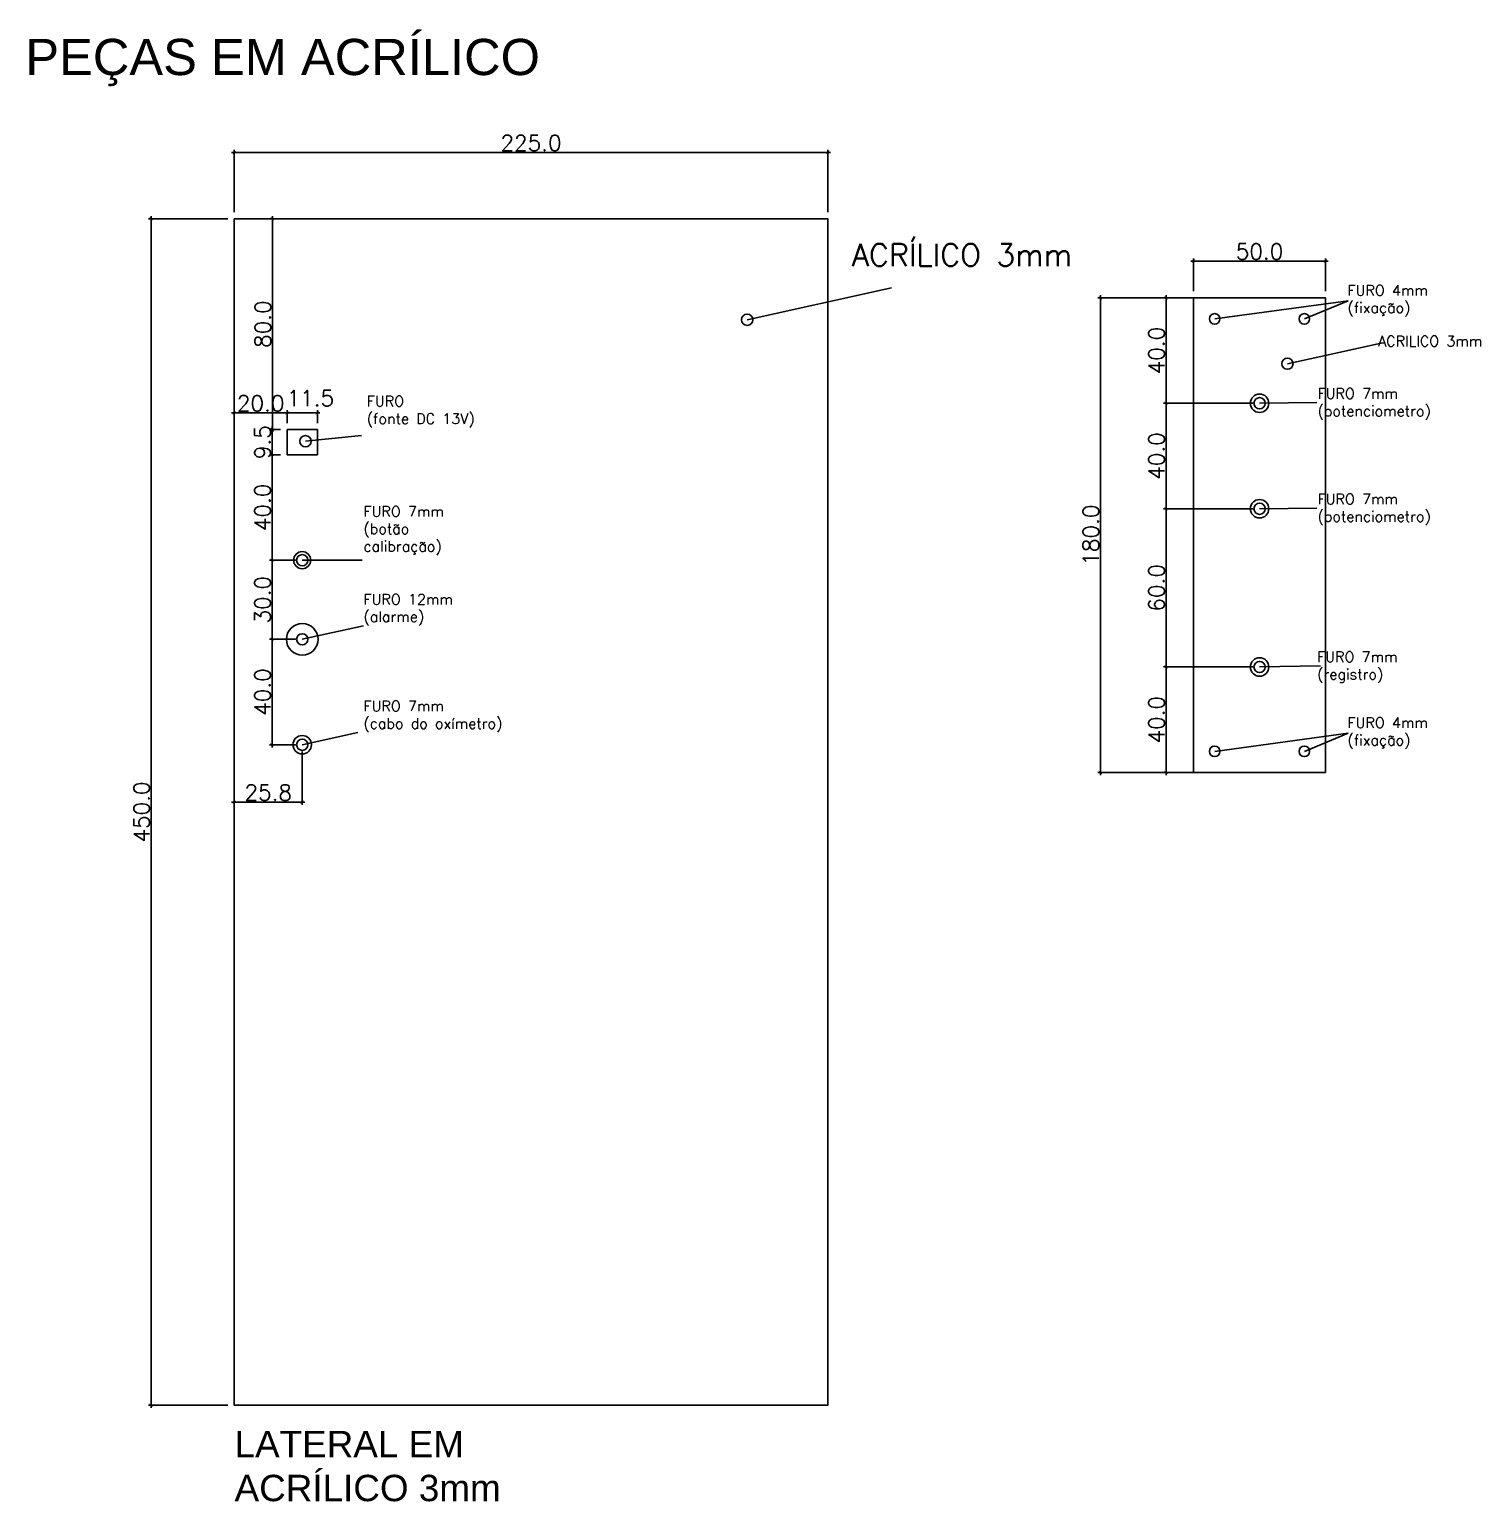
# Model space of a CAD drawing. Header units: millimetres. Extents: x 375 to 6718, y -847 to 3071.
# Drawn here: x 3575 to 4125, y -847 to -289 of the extents above; entities that cross this region are included whole.
import ezdxf

# ---------------------------------------------------------------- set-up
doc = ezdxf.new("R2010")
doc.units = ezdxf.units.MM
doc.header["$LTSCALE"] = 10
for name, color, linetype in [('01', 1, 'Continuous'), ('1000-dim1', 1, 'Continuous'), ('2', 2, 'Continuous'), ('Carimbo', 2, 'Continuous')]:
    doc.layers.add(name, color=color, linetype=linetype)
doc.layers.add('B-TEXTO02', color=2, linetype='Continuous', lineweight=20)
doc.styles.add('r80', font='romans.shx')
doc.styles.add('SR80-001', font='romans.shx', dxfattribs={"height": 0.2})
doc.styles.add('T7', font='arial.ttf')
doc.dimstyles.new('cadnorma_dim1', dxfattribs={"dimscale": 0, "dimtxt": 6, "dimasz": 1.2, "dimexe": 1, "dimexo": 2.5, "dimgap": 0.6, "dimtad": 1, "dimdec": 1, "dimzin": 4, "dimdsep": 46, "dimtxsty": 'r80', "dimblk": 'ARCHTICK', "dimcen": -1, "dimdle": 1, "dimclrd": 1, "dimclre": 1, "dimclrt": 2, "dimaunit": 1, "dimazin": 0, "dimtfac": 1, "dimtdec": 1, "dimtix": 1, "dimtmove": 2, "dimatfit": 0, "dimfxl": 0, "dimtolj": 1, "dimtzin": 0, "dimarcsym": 0})

# ---------------------------------------------------------------- blocks, each defined once
blk = doc.blocks.new('_ArchTick')
at = {"color": 0, "linetype": 'ByBlock', "const_width": 0.15}
blk.add_lwpolyline([(-0.5, -0.5), (0.5, 0.5)], dxfattribs=at)
blk = doc.blocks.new('*D106')
at = {"layer": '1000-dim1', "color": 1, "lineweight": -2}
for p, q in [((3652.26, -358.41), (3652.26, -334.81)), ((3877.26, -358.41), (3877.26, -334.81)), ((3651.26, -335.81), (3878.26, -335.81))]:
    blk.add_line(p, q, dxfattribs=at)
at = {"layer": 'Defpoints', "color": 0}
for p in [(3877.26, -335.81), (3652.26, -360.91), (3877.26, -360.91)]:
    blk.add_point(p, dxfattribs=at)
at = {"layer": '1000-dim1', "color": 1, "lineweight": -2, "xscale": 1.2, "yscale": 1.2, "zscale": 1.2, "rotation": 180}
blk.add_blockref('_ArchTick', (3652.26, -335.81), dxfattribs=at)
at = {"layer": '1000-dim1', "color": 1, "lineweight": -2, "xscale": 1.2, "yscale": 1.2, "zscale": 1.2}
blk.add_blockref('_ArchTick', (3877.26, -335.81), dxfattribs=at)
at = {"layer": '1000-dim1', "color": 2, "insert": (3764.76, -332.21), "char_height": 6, "attachment_point": 5, "style": 'r80'}
blk.add_mtext('\\A1;225.0', dxfattribs=at)
blk = doc.blocks.new('*D107')
at = {"layer": '1000-dim1', "color": 1, "lineweight": -2}
for p, q in [((3649.76, -360.91), (3619.74, -360.91)), ((3620.74, -359.91), (3620.74, -811.91)), ((3649.76, -810.91), (3619.74, -810.91))]:
    blk.add_line(p, q, dxfattribs=at)
at = {"layer": 'Defpoints', "color": 0}
for p in [(3652.26, -360.91), (3620.74, -810.91), (3652.26, -810.91)]:
    blk.add_point(p, dxfattribs=at)
at = {"layer": '1000-dim1', "color": 1, "lineweight": -2, "xscale": 1.2, "yscale": 1.2, "zscale": 1.2}
for p, rotation in [((3620.74, -360.91), 90), ((3620.74, -810.91), 270)]:
    blk.add_blockref('_ArchTick', p, dxfattribs=dict(at, rotation=rotation))
at = {"layer": '1000-dim1', "color": 2, "insert": (3617.14, -585.91), "char_height": 6, "attachment_point": 5, "rotation": 90, "style": 'r80'}
blk.add_mtext('\\A1;450.0', dxfattribs=at)
blk = doc.blocks.new('*D108')
at = {"layer": '1000-dim1', "color": 1, "lineweight": -2}
for p, q in [((3669.76, -440.91), (3665.59, -440.91)), ((3666.59, -440.91), (3666.59, -439.71)), ((3666.59, -440.91), (3666.59, -450.41)), ((3669.76, -450.41), (3665.59, -450.41)), ((3666.59, -450.41), (3666.59, -451.61))]:
    blk.add_line(p, q, dxfattribs=at)
at = {"layer": 'Defpoints', "color": 0}
for p in [(3672.26, -440.91), (3666.59, -450.41), (3672.26, -450.41)]:
    blk.add_point(p, dxfattribs=at)
at = {"layer": '1000-dim1', "color": 1, "lineweight": -2, "xscale": 1.2, "yscale": 1.2, "zscale": 1.2}
for p, rotation in [((3666.59, -440.91), 270), ((3666.59, -450.41), 90)]:
    blk.add_blockref('_ArchTick', p, dxfattribs=dict(at, rotation=rotation))
at = {"layer": '1000-dim1', "color": 2, "insert": (3662.99, -445.66), "char_height": 6, "attachment_point": 5, "rotation": 90, "style": 'r80'}
blk.add_mtext('\\A1;9.5', dxfattribs=at)
blk = doc.blocks.new('*D109')
at = {"layer": '1000-dim1', "color": 1, "lineweight": -2}
for p, q in [((3671.26, -434.56), (3684.76, -434.56)), ((3672.26, -438.41), (3672.26, -433.56)), ((3683.76, -438.41), (3683.76, -433.56))]:
    blk.add_line(p, q, dxfattribs=at)
at = {"layer": 'Defpoints', "color": 0}
for p in [(3683.76, -434.56), (3672.26, -440.91), (3683.76, -440.91)]:
    blk.add_point(p, dxfattribs=at)
at = {"layer": '1000-dim1', "color": 1, "lineweight": -2, "xscale": 1.2, "yscale": 1.2, "zscale": 1.2, "rotation": 180}
blk.add_blockref('_ArchTick', (3672.26, -434.56), dxfattribs=at)
at = {"layer": '1000-dim1', "color": 1, "lineweight": -2, "xscale": 1.2, "yscale": 1.2, "zscale": 1.2}
blk.add_blockref('_ArchTick', (3683.76, -434.56), dxfattribs=at)
at = {"layer": '1000-dim1', "color": 2, "insert": (3681.1, -428.95), "char_height": 6, "attachment_point": 5, "style": 'r80'}
blk.add_mtext('\\A1;11.5', dxfattribs=at)
blk = doc.blocks.new('*D110')
at = {"layer": '1000-dim1', "color": 1, "lineweight": -2}
for p, q in [((3652.26, -562.91), (3652.26, -583.16)), ((3678.01, -562.91), (3678.01, -583.16)), ((3679.01, -582.16), (3651.26, -582.16))]:
    blk.add_line(p, q, dxfattribs=at)
at = {"layer": 'Defpoints', "color": 0}
for p in [(3652.26, -560.41), (3678.01, -560.41), (3652.26, -582.16)]:
    blk.add_point(p, dxfattribs=at)
at = {"layer": '1000-dim1', "color": 1, "lineweight": -2, "xscale": 1.2, "yscale": 1.2, "zscale": 1.2, "rotation": 180}
blk.add_blockref('_ArchTick', (3652.26, -582.16), dxfattribs=at)
at = {"layer": '1000-dim1', "color": 1, "lineweight": -2, "xscale": 1.2, "yscale": 1.2, "zscale": 1.2}
blk.add_blockref('_ArchTick', (3678.01, -582.16), dxfattribs=at)
at = {"layer": '1000-dim1', "color": 2, "insert": (3665.14, -578.56), "char_height": 6, "attachment_point": 5, "style": 'r80'}
blk.add_mtext('\\A1;25.8', dxfattribs=at)
blk = doc.blocks.new('*D111')
at = {"layer": '1000-dim1', "color": 1, "lineweight": -2}
for p, q in [((3675.51, -520.41), (3665.59, -520.41)), ((3666.59, -561.41), (3666.59, -519.41)), ((3675.51, -560.41), (3665.59, -560.41))]:
    blk.add_line(p, q, dxfattribs=at)
at = {"layer": 'Defpoints', "color": 0}
for p in [(3666.59, -520.41), (3678.01, -520.41), (3678.01, -560.41)]:
    blk.add_point(p, dxfattribs=at)
at = {"layer": '1000-dim1', "color": 1, "lineweight": -2, "xscale": 1.2, "yscale": 1.2, "zscale": 1.2}
for p, rotation in [((3666.59, -520.41), 90), ((3666.59, -560.41), 270)]:
    blk.add_blockref('_ArchTick', p, dxfattribs=dict(at, rotation=rotation))
at = {"layer": '1000-dim1', "color": 2, "insert": (3662.99, -540.41), "char_height": 6, "attachment_point": 5, "rotation": 90, "style": 'r80'}
blk.add_mtext('\\A1;40.0', dxfattribs=at)
blk = doc.blocks.new('*D112')
at = {"layer": '1000-dim1', "color": 1, "lineweight": -2}
for p, q in [((3675.51, -490.41), (3665.59, -490.41)), ((3666.59, -521.41), (3666.59, -489.41)), ((3675.51, -520.41), (3665.59, -520.41))]:
    blk.add_line(p, q, dxfattribs=at)
at = {"layer": 'Defpoints', "color": 0}
for p in [(3666.59, -490.41), (3678.01, -490.41), (3678.01, -520.41)]:
    blk.add_point(p, dxfattribs=at)
at = {"layer": '1000-dim1', "color": 1, "lineweight": -2, "xscale": 1.2, "yscale": 1.2, "zscale": 1.2}
for p, rotation in [((3666.59, -490.41), 90), ((3666.59, -520.41), 270)]:
    blk.add_blockref('_ArchTick', p, dxfattribs=dict(at, rotation=rotation))
at = {"layer": '1000-dim1', "color": 2, "insert": (3662.99, -505.41), "char_height": 6, "attachment_point": 5, "rotation": 90, "style": 'r80'}
blk.add_mtext('\\A1;30.0', dxfattribs=at)
blk = doc.blocks.new('*D113')
at = {"layer": '1000-dim1', "color": 1, "lineweight": -2}
for p, q in [((3669.76, -450.41), (3665.59, -450.41)), ((3666.59, -491.41), (3666.59, -449.41)), ((3675.51, -490.41), (3665.59, -490.41))]:
    blk.add_line(p, q, dxfattribs=at)
at = {"layer": 'Defpoints', "color": 0}
for p in [(3666.59, -450.41), (3672.26, -450.41), (3678.01, -490.41)]:
    blk.add_point(p, dxfattribs=at)
at = {"layer": '1000-dim1', "color": 1, "lineweight": -2, "xscale": 1.2, "yscale": 1.2, "zscale": 1.2}
for p, rotation in [((3666.59, -450.41), 90), ((3666.59, -490.41), 270)]:
    blk.add_blockref('_ArchTick', p, dxfattribs=dict(at, rotation=rotation))
at = {"layer": '1000-dim1', "color": 2, "insert": (3662.99, -470.41), "char_height": 6, "attachment_point": 5, "rotation": 90, "style": 'r80'}
blk.add_mtext('\\A1;40.0', dxfattribs=at)
blk = doc.blocks.new('*D114')
at = {"layer": '1000-dim1', "color": 1, "lineweight": -2}
for p, q in [((3673.26, -434.56), (3651.26, -434.56)), ((3652.26, -438.41), (3652.26, -433.56)), ((3672.26, -438.41), (3672.26, -433.56))]:
    blk.add_line(p, q, dxfattribs=at)
at = {"layer": 'Defpoints', "color": 0}
for p in [(3652.26, -434.56), (3652.26, -440.91), (3672.26, -440.91)]:
    blk.add_point(p, dxfattribs=at)
at = {"layer": '1000-dim1', "color": 1, "lineweight": -2, "xscale": 1.2, "yscale": 1.2, "zscale": 1.2, "rotation": 180}
blk.add_blockref('_ArchTick', (3652.26, -434.56), dxfattribs=at)
at = {"layer": '1000-dim1', "color": 1, "lineweight": -2, "xscale": 1.2, "yscale": 1.2, "zscale": 1.2}
blk.add_blockref('_ArchTick', (3672.26, -434.56), dxfattribs=at)
at = {"layer": '1000-dim1', "color": 2, "insert": (3662.26, -430.96), "char_height": 6, "attachment_point": 5, "style": 'r80'}
blk.add_mtext('\\A1;20.0', dxfattribs=at)
blk = doc.blocks.new('*D115')
at = {"layer": '1000-dim1', "color": 1, "lineweight": -2}
for p, q in [((3669.76, -360.91), (3665.7, -360.91)), ((3666.7, -441.91), (3666.7, -359.91)), ((3669.76, -440.91), (3665.7, -440.91))]:
    blk.add_line(p, q, dxfattribs=at)
at = {"layer": 'Defpoints', "color": 0}
for p in [(3666.7, -360.91), (3672.26, -360.91), (3672.26, -440.91)]:
    blk.add_point(p, dxfattribs=at)
at = {"layer": '1000-dim1', "color": 1, "lineweight": -2, "xscale": 1.2, "yscale": 1.2, "zscale": 1.2}
for p, rotation in [((3666.7, -360.91), 90), ((3666.7, -440.91), 270)]:
    blk.add_blockref('_ArchTick', p, dxfattribs=dict(at, rotation=rotation))
at = {"layer": '1000-dim1', "color": 2, "insert": (3663.1, -400.91), "char_height": 6, "attachment_point": 5, "rotation": 90, "style": 'r80'}
blk.add_mtext('\\A1;80.0', dxfattribs=at)
blk = doc.blocks.new('*D157')
at = {"layer": '1000-dim1', "color": 1, "lineweight": -2}
for p, q in [((4014.95, -376.96), (4066.95, -376.96)), ((4015.95, -388.41), (4015.95, -375.96)), ((4065.95, -388.41), (4065.95, -375.96))]:
    blk.add_line(p, q, dxfattribs=at)
at = {"layer": 'Defpoints', "color": 0}
for p in [(4065.95, -376.96), (4015.95, -390.91), (4065.95, -390.91)]:
    blk.add_point(p, dxfattribs=at)
at = {"layer": '1000-dim1', "color": 1, "lineweight": -2, "xscale": 1.2, "yscale": 1.2, "zscale": 1.2, "rotation": 180}
blk.add_blockref('_ArchTick', (4015.95, -376.96), dxfattribs=at)
at = {"layer": '1000-dim1', "color": 1, "lineweight": -2, "xscale": 1.2, "yscale": 1.2, "zscale": 1.2}
blk.add_blockref('_ArchTick', (4065.95, -376.96), dxfattribs=at)
at = {"layer": '1000-dim1', "color": 2, "insert": (4040.95, -373.36), "char_height": 6, "attachment_point": 5, "style": 'r80'}
blk.add_mtext('\\A1;50.0', dxfattribs=at)
blk = doc.blocks.new('*D156')
at = {"layer": '1000-dim1', "color": 1, "lineweight": -2}
for p, q in [((3980.61, -389.91), (3980.61, -571.91)), ((4013.45, -390.91), (3979.61, -390.91)), ((4013.45, -570.91), (3979.61, -570.91))]:
    blk.add_line(p, q, dxfattribs=at)
at = {"layer": 'Defpoints', "color": 0}
for p in [(4015.95, -390.91), (3980.61, -570.91), (4015.95, -570.91)]:
    blk.add_point(p, dxfattribs=at)
at = {"layer": '1000-dim1', "color": 1, "lineweight": -2, "xscale": 1.2, "yscale": 1.2, "zscale": 1.2}
for p, rotation in [((3980.61, -390.91), 90), ((3980.61, -570.91), 270)]:
    blk.add_blockref('_ArchTick', p, dxfattribs=dict(at, rotation=rotation))
at = {"layer": '1000-dim1', "color": 2, "insert": (3977.01, -480.91), "char_height": 6, "attachment_point": 5, "rotation": 90, "style": 'r80'}
blk.add_mtext('\\A1;180.0', dxfattribs=at)
blk = doc.blocks.new('*D161')
at = {"layer": '1000-dim1', "color": 1, "lineweight": -2}
for p, q in [((4005.5, -389.91), (4005.5, -431.91)), ((4038.45, -390.91), (4004.5, -390.91)), ((4038.45, -430.91), (4004.5, -430.91))]:
    blk.add_line(p, q, dxfattribs=at)
at = {"layer": 'Defpoints', "color": 0}
for p in [(4040.95, -390.91), (4005.5, -430.91), (4040.95, -430.91)]:
    blk.add_point(p, dxfattribs=at)
at = {"layer": '1000-dim1', "color": 1, "lineweight": -2, "xscale": 1.2, "yscale": 1.2, "zscale": 1.2}
for p, rotation in [((4005.5, -390.91), 90), ((4005.5, -430.91), 270)]:
    blk.add_blockref('_ArchTick', p, dxfattribs=dict(at, rotation=rotation))
at = {"layer": '1000-dim1', "color": 2, "insert": (4001.9, -410.91), "char_height": 6, "attachment_point": 5, "rotation": 90, "style": 'r80'}
blk.add_mtext('\\A1;40.0', dxfattribs=at)
blk = doc.blocks.new('*D162')
at = {"layer": '1000-dim1', "color": 1, "lineweight": -2}
for p, q in [((4038.45, -430.91), (4004.5, -430.91)), ((4005.5, -429.91), (4005.5, -471.91)), ((4038.45, -470.91), (4004.5, -470.91))]:
    blk.add_line(p, q, dxfattribs=at)
at = {"layer": 'Defpoints', "color": 0}
for p in [(4040.95, -430.91), (4005.5, -470.91), (4040.95, -470.91)]:
    blk.add_point(p, dxfattribs=at)
at = {"layer": '1000-dim1', "color": 1, "lineweight": -2, "xscale": 1.2, "yscale": 1.2, "zscale": 1.2}
for p, rotation in [((4005.5, -430.91), 90), ((4005.5, -470.91), 270)]:
    blk.add_blockref('_ArchTick', p, dxfattribs=dict(at, rotation=rotation))
at = {"layer": '1000-dim1', "color": 2, "insert": (4001.9, -450.91), "char_height": 6, "attachment_point": 5, "rotation": 90, "style": 'r80'}
blk.add_mtext('\\A1;40.0', dxfattribs=at)
blk = doc.blocks.new('*D163')
at = {"layer": '1000-dim1', "color": 1, "lineweight": -2}
for p, q in [((4038.45, -470.91), (4004.5, -470.91)), ((4005.5, -469.91), (4005.5, -531.91)), ((4038.45, -530.91), (4004.5, -530.91))]:
    blk.add_line(p, q, dxfattribs=at)
at = {"layer": 'Defpoints', "color": 0}
for p in [(4040.95, -470.91), (4005.5, -530.91), (4040.95, -530.91)]:
    blk.add_point(p, dxfattribs=at)
at = {"layer": '1000-dim1', "color": 1, "lineweight": -2, "xscale": 1.2, "yscale": 1.2, "zscale": 1.2}
for p, rotation in [((4005.5, -470.91), 90), ((4005.5, -530.91), 270)]:
    blk.add_blockref('_ArchTick', p, dxfattribs=dict(at, rotation=rotation))
at = {"layer": '1000-dim1', "color": 2, "insert": (4001.9, -500.91), "char_height": 6, "attachment_point": 5, "rotation": 90, "style": 'r80'}
blk.add_mtext('\\A1;60.0', dxfattribs=at)
blk = doc.blocks.new('*D164')
at = {"layer": '1000-dim1', "color": 1, "lineweight": -2}
for p, q in [((4005.5, -529.91), (4005.5, -571.91)), ((4038.45, -530.91), (4004.5, -530.91)), ((4038.45, -570.91), (4004.5, -570.91))]:
    blk.add_line(p, q, dxfattribs=at)
at = {"layer": 'Defpoints', "color": 0}
for p in [(4040.95, -530.91), (4005.5, -570.91), (4040.95, -570.91)]:
    blk.add_point(p, dxfattribs=at)
at = {"layer": '1000-dim1', "color": 1, "lineweight": -2, "xscale": 1.2, "yscale": 1.2, "zscale": 1.2}
for p, rotation in [((4005.5, -530.91), 90), ((4005.5, -570.91), 270)]:
    blk.add_blockref('_ArchTick', p, dxfattribs=dict(at, rotation=rotation))
at = {"layer": '1000-dim1', "color": 2, "insert": (4001.9, -550.91), "char_height": 6, "attachment_point": 5, "rotation": 90, "style": 'r80'}
blk.add_mtext('\\A1;40.0', dxfattribs=at)

msp = doc.modelspace()

# ---------------------------------------------------------------- linework, layer by layer
at = {"layer": '01'}
for p, q in [((3846.7, -399.22), (3901.37, -387.15)), ((4023.95, -398.92), (4074.5, -392)), ((4057.95, -398.92), (4074.5, -392)), ((4051.52, -415.9), (4087.04, -408.06)), ((4040.95, -430.91), (4062.73, -430.64)), ((3679.26, -445.29), (3700.52, -443.16)), ((4040.95, -470.91), (4062.73, -470.64)), ((3678.01, -490.41), (3700.72, -490.41)), ((3678.01, -520.41), (3701.25, -515.28)), ((4040.95, -530.91), (4064.1, -530.44)), ((3678.01, -560.41), (3699.11, -555.75)), ((4023.95, -562.91), (4074.5, -555.99)), ((4057.95, -562.91), (4074.5, -555.99))]:
    msp.add_line(p, q, dxfattribs=at)
for centre in [(3846.7, -399.22), (4051.52, -415.9), (4040.95, -430.91), (3679.26, -445.29), (4040.95, -470.91), (3678.01, -490.41), (3678.01, -520.41), (4040.95, -530.91), (3678.01, -560.41)]:
    msp.add_circle(centre, 2.13, dxfattribs=at)
at = {"layer": '1000-dim1'}
for centre in [(4023.95, -398.92), (4057.95, -398.92), (4023.95, -562.91), (4057.95, -562.91)]:
    msp.add_circle(centre, 2, dxfattribs=at)
at = {"layer": '2'}
for points in [[(3652.26, -360.91), (3877.26, -360.91), (3877.26, -810.91), (3652.26, -810.91)], [(4015.95, -390.91), (4065.95, -390.91), (4065.95, -570.91), (4015.95, -570.91)], [(3672.26, -440.91), (3683.76, -440.91), (3683.76, -450.41), (3672.26, -450.41)]]:
    msp.add_lwpolyline(points, close=True, dxfattribs=at)
for centre, radius in [((4040.95, -430.91), 3.5), ((4040.95, -470.91), 3.5), ((3678.01, -490.41), 3.25), ((3678.01, -520.41), 6), ((4040.95, -530.91), 3.5), ((3678.01, -560.41), 3.5)]:
    msp.add_circle(centre, radius, dxfattribs=at)

# ---------------------------------------------------------------- texts
at = {"layer": 'B-TEXTO02', "attachment_point": 4, "style": 'SR80-001'}
for s, insert, char_height, width in [('\\A1;ACRÍLICO 3mm', (3886.41, -374.66), 8.4008, 89.6409), ('\\A1;FURO 4mm\\P(fixação)', (4074.29, -392.03), 3.9755, 42.4204), ('\\A1;ACRILICO 3mm', (4085.89, -407.37), 3.9755, 42.4204), ('\\A1;FURO \\P(fonte DC 13V)', (3702.5, -434.09), 3.9755, 49.1455), ('\\A1;FURO 7mm\\P(potenciometro)', (4062.94, -431.18), 3.9755, 42.4204), ('\\A1;FURO 7mm\\P(potenciometro)', (4062.94, -471.18), 3.9755, 42.4204), ('\\A1;FURO 7mm\\P(botão calibração)', (3701.25, -479.21), 3.9755, 42.4204), ('\\A1;FURO 12mm\\P(alarme)', (3701.25, -509.21), 3.9755, 42.4204), ('\\A1;FURO 7mm\\P(registro)', (4062.79, -531.02), 3.9755, 42.4204), ('\\A1;FURO 7mm\\P(cabo do oxímetro)', (3701.25, -549.71), 3.9755, 68.0141), ('\\A1;FURO 4mm\\P(fixação)', (4074.29, -556.02), 3.9755, 42.4204)]:
    msp.add_mtext(s, dxfattribs=dict(at, insert=insert, char_height=char_height, width=width))
at = {"layer": 'Carimbo', "attachment_point": 1, "style": 'T7'}
for s, width, heights, insert, char_height in [('PEÇAS EM ACRÍLICO', 276.2516, [57.3], (3573.04, -292.71), 13.7365), ('LATERAL EM ACRÍLICO 3mm', 108.6812, [50.23], (3652.37, -820.6), 10)]:
    msp.add_mtext_dynamic_manual_height_columns(s, width=width, gutter_width=5, heights=heights, dxfattribs=dict(at, insert=insert, char_height=char_height))

# ---------------------------------------------------------------- dimensions: what is measured, and where the dimension line sits
at = {"layer": '1000-dim1'}
for base, p1, p2, picture, middle in [((3877.26, -335.81), (3652.26, -360.91), (3877.26, -360.91), '*D106', (3764.76, -332.21)), ((4065.95, -376.96), (4015.95, -390.91), (4065.95, -390.91), '*D157', (4040.95, -373.36)), ((3652.26, -434.56), (3672.26, -440.91), (3652.26, -440.91), '*D114', (3662.26, -430.96)), ((3652.2633507, -582.1649226), (3678.0133508, -560.4097947), (3652.2633507, -560.4097947), '*D110', (3665.1383507, -578.5649226))]:
    dim = msp.add_linear_dim(base=base, p1=p1, p2=p2, dimstyle='cadnorma_dim1', override={"dimscale": 1}, dxfattribs=at)
    dim.commit()
    dim.dimension.update_dxf_attribs({"geometry": picture, "text_midpoint": middle})
for base, p1, p2, picture, middle in [((3620.74, -810.91), (3652.26, -360.91), (3652.26, -810.91), '*D107', (3617.14, -585.91)), ((3666.7, -360.91), (3672.26, -440.91), (3672.26, -360.91), '*D115', (3663.1, -400.91)), ((3980.61, -570.91), (4015.95, -390.91), (4015.95, -570.91), '*D156', (3977.01, -480.91)), ((4005.5, -430.91), (4040.95, -390.91), (4040.95, -430.91), '*D161', (4001.9, -410.91)), ((4005.5, -470.91), (4040.95, -430.91), (4040.95, -470.91), '*D162', (4001.9, -450.91)), ((3666.59, -450.41), (3672.26, -440.91), (3672.26, -450.41), '*D108', (3662.99, -445.66)), ((3666.59, -450.41), (3678.01, -490.41), (3672.26, -450.41), '*D113', (3662.99, -470.41)), ((4005.5, -530.91), (4040.95, -470.91), (4040.95, -530.91), '*D163', (4001.9, -500.91)), ((3666.59, -490.41), (3678.01, -520.41), (3678.01, -490.41), '*D112', (3662.99, -505.41)), ((3666.59, -520.41), (3678.01, -560.41), (3678.01, -520.41), '*D111', (3662.99, -540.41)), ((4005.5, -570.91), (4040.95, -530.91), (4040.95, -570.91), '*D164', (4001.9, -550.91))]:
    dim = msp.add_linear_dim(base=base, p1=p1, p2=p2, angle=90, dimstyle='cadnorma_dim1', override={"dimscale": 1}, dxfattribs=at)
    dim.commit()
    dim.dimension.update_dxf_attribs({"geometry": picture, "text_midpoint": middle})
dim = msp.add_linear_dim(base=(3683.76, -434.56), p1=(3672.26, -440.91), p2=(3683.76, -440.91), dimstyle='cadnorma_dim1', override={"dimscale": 1}, dxfattribs=at)
dim.commit()
dim.dimension.update_dxf_attribs({"geometry": '*D109', "text_midpoint": (3681.1, -428.95), "dimtype": 160})

doc.saveas('drawing.dxf')
